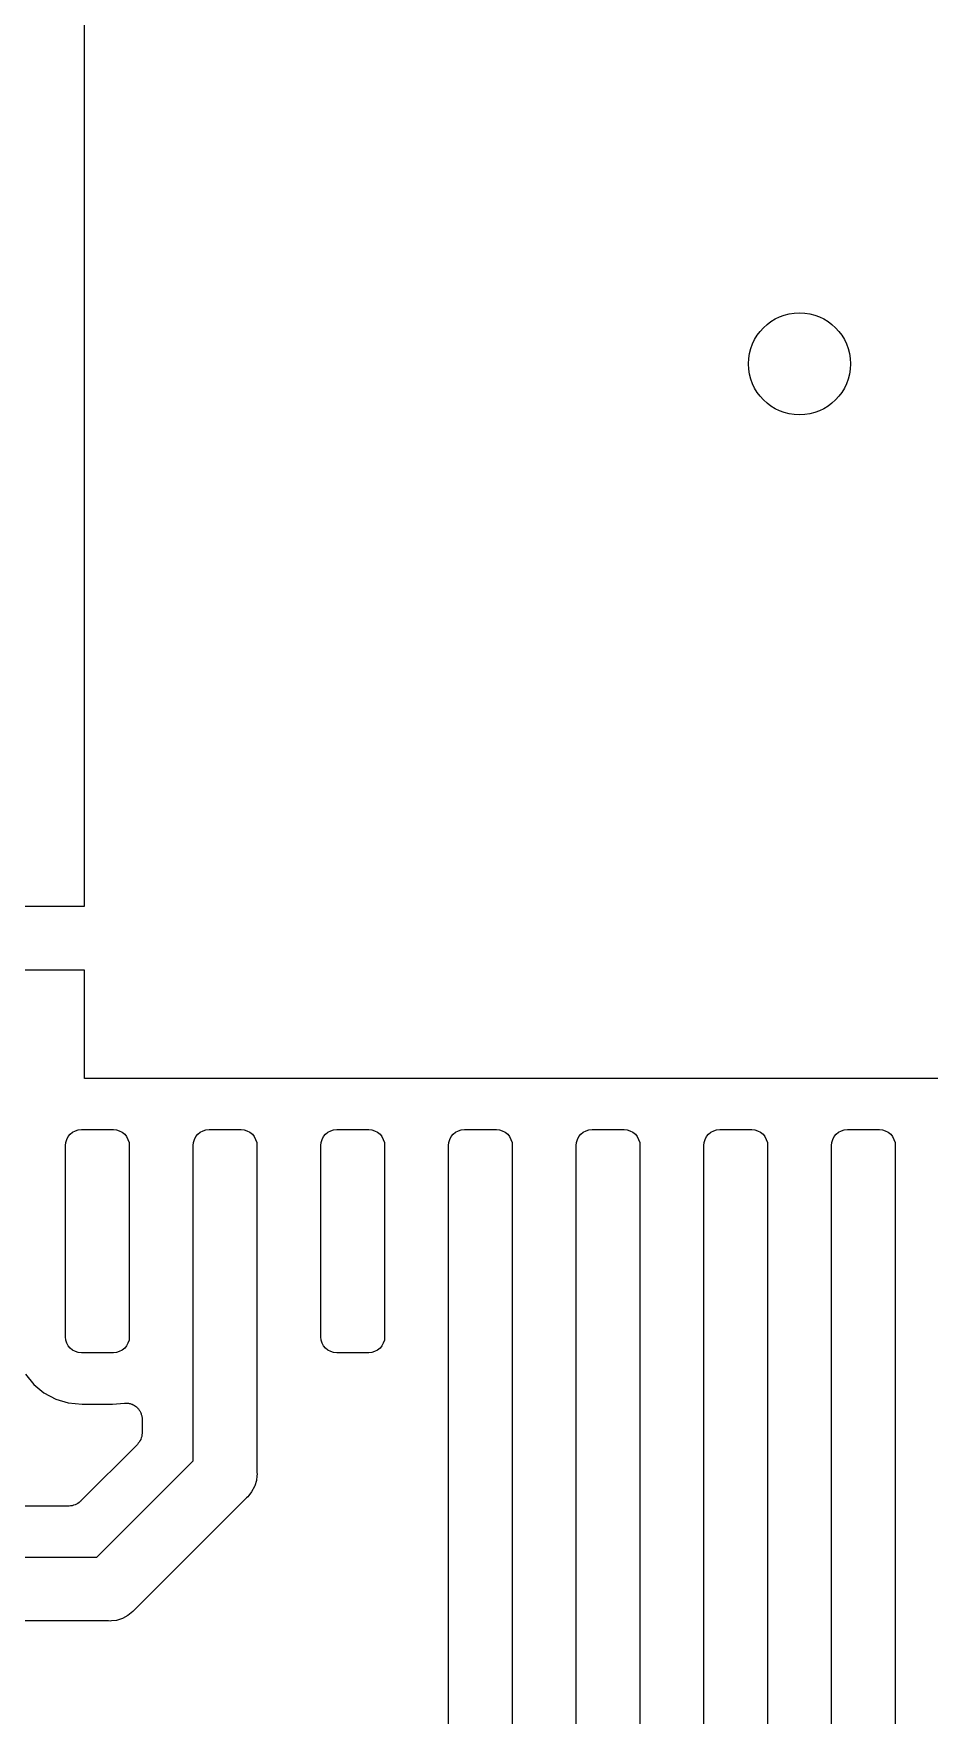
# Model space of a CAD drawing. Extents: x 113.2 to 188.8, y -123.8 to -78.2.
# Drawn here: x 153.4 to 156.91, y -97.7 to -91.11 of the extents above; entities that cross this region are included whole.
import ezdxf

# ---------------------------------------------------------------- set-up
doc = ezdxf.new("R2010")
doc.units = 0
doc.layers.add('BLACK', color=7, linetype='CONTINUOUS')

msp = doc.modelspace()

# ---------------------------------------------------------------- linework, layer by layer
at = {"layer": 'BLACK', "linetype": 'CONTINUOUS'}
for p, q in [((153.6, -94.525), (153.6, -89.6)), ((151.886, -94.525), (153.6, -94.525)), ((153.6, -94.775), (151.932, -94.775)), ((153.6, -95.2), (153.6, -94.775)), ((158.525, -95.2), (153.6, -95.2)), ((153.553, -95.4105), (153.564, -95.4048)), ((153.564, -95.4048), (153.575, -95.4012)), ((153.575, -95.4012), (153.588, -95.4)), ((153.588, -95.4), (153.713, -95.4)), ((153.713, -95.4), (153.725, -95.4012)), ((153.725, -95.4012), (153.736, -95.4048)), ((153.736, -95.4048), (153.747, -95.4105)), ((154.053, -95.4105), (154.064, -95.4048)), ((154.064, -95.4048), (154.075, -95.4012)), ((154.075, -95.4012), (154.088, -95.4)), ((154.088, -95.4), (154.213, -95.4)), ((154.213, -95.4), (154.225, -95.4012)), ((154.225, -95.4012), (154.236, -95.4048)), ((154.236, -95.4048), (154.247, -95.4105)), ((154.553, -95.4105), (154.564, -95.4048)), ((154.564, -95.4048), (154.575, -95.4012)), ((154.575, -95.4012), (154.588, -95.4)), ((154.588, -95.4), (154.713, -95.4)), ((154.713, -95.4), (154.725, -95.4012)), ((154.725, -95.4012), (154.736, -95.4048)), ((154.736, -95.4048), (154.747, -95.4105)), ((155.053, -95.4105), (155.064, -95.4048)), ((155.064, -95.4048), (155.075, -95.4012)), ((155.075, -95.4012), (155.088, -95.4)), ((155.088, -95.4), (155.213, -95.4)), ((155.213, -95.4), (155.225, -95.4012)), ((155.225, -95.4012), (155.236, -95.4048)), ((155.236, -95.4048), (155.247, -95.4105)), ((155.553, -95.4105), (155.564, -95.4048)), ((155.564, -95.4048), (155.575, -95.4012)), ((155.575, -95.4012), (155.588, -95.4)), ((155.588, -95.4), (155.713, -95.4)), ((155.713, -95.4), (155.725, -95.4012)), ((155.725, -95.4012), (155.736, -95.4048)), ((155.736, -95.4048), (155.747, -95.4105)), ((156.053, -95.4105), (156.064, -95.4048)), ((156.064, -95.4048), (156.075, -95.4012)), ((156.075, -95.4012), (156.088, -95.4)), ((156.088, -95.4), (156.213, -95.4)), ((156.213, -95.4), (156.225, -95.4012)), ((156.225, -95.4012), (156.236, -95.4048)), ((156.236, -95.4048), (156.247, -95.4105)), ((156.553, -95.4105), (156.564, -95.4048)), ((156.564, -95.4048), (156.575, -95.4012)), ((156.575, -95.4012), (156.588, -95.4)), ((156.588, -95.4), (156.713, -95.4)), ((156.713, -95.4), (156.725, -95.4012)), ((156.725, -95.4012), (156.736, -95.4048)), ((156.736, -95.4048), (156.747, -95.4105)), ((153.525, -95.4625), (153.526, -95.4503)), ((153.525, -96.2125), (153.525, -95.4625)), ((153.526, -95.4503), (153.53, -95.4386)), ((153.53, -95.4386), (153.536, -95.4278)), ((153.536, -95.4278), (153.543, -95.4183)), ((153.543, -95.4183), (153.553, -95.4105)), ((153.747, -95.4105), (153.757, -95.4183)), ((153.757, -95.4183), (153.764, -95.4278)), ((153.764, -95.4278), (153.77, -95.4386)), ((153.77, -95.4386), (153.774, -95.4503)), ((153.774, -95.4503), (153.775, -95.4625)), ((153.775, -95.4625), (153.775, -96.2125)), ((154.025, -95.4625), (154.026, -95.4503)), ((154.025, -96.2811), (154.025, -95.4625)), ((154.026, -95.4503), (154.03, -95.4386)), ((154.03, -95.4386), (154.036, -95.4278)), ((154.036, -95.4278), (154.043, -95.4183)), ((154.043, -95.4183), (154.053, -95.4105)), ((154.247, -95.4105), (154.257, -95.4183)), ((154.257, -95.4183), (154.264, -95.4278)), ((154.264, -95.4278), (154.27, -95.4386)), ((154.27, -95.4386), (154.274, -95.4503)), ((154.274, -95.4503), (154.275, -95.4625)), ((154.275, -95.4625), (154.275, -96.7439)), ((154.525, -95.4625), (154.526, -95.4503)), ((154.525, -96.2125), (154.525, -95.4625)), ((154.526, -95.4503), (154.53, -95.4386)), ((154.53, -95.4386), (154.536, -95.4278)), ((154.536, -95.4278), (154.543, -95.4183)), ((154.543, -95.4183), (154.553, -95.4105)), ((154.747, -95.4105), (154.757, -95.4183)), ((154.757, -95.4183), (154.764, -95.4278)), ((154.764, -95.4278), (154.77, -95.4386)), ((154.77, -95.4386), (154.774, -95.4503)), ((154.774, -95.4503), (154.775, -95.4625)), ((154.775, -95.4625), (154.775, -96.2125)), ((155.025, -95.4625), (155.026, -95.4503)), ((155.025, -95.8313), (155.025, -95.4625)), ((155.026, -95.4503), (155.03, -95.4386)), ((155.03, -95.4386), (155.036, -95.4278)), ((155.036, -95.4278), (155.043, -95.4183)), ((155.043, -95.4183), (155.053, -95.4105)), ((155.247, -95.4105), (155.257, -95.4183)), ((155.257, -95.4183), (155.264, -95.4278)), ((155.264, -95.4278), (155.27, -95.4386)), ((155.27, -95.4386), (155.274, -95.4503)), ((155.274, -95.4503), (155.275, -95.4625)), ((155.275, -95.4625), (155.275, -96.2125)), ((155.525, -95.4625), (155.526, -95.4503)), ((155.525, -95.8314), (155.525, -95.4625)), ((155.526, -95.4503), (155.53, -95.4386)), ((155.53, -95.4386), (155.536, -95.4278)), ((155.536, -95.4278), (155.543, -95.4183)), ((155.543, -95.4183), (155.553, -95.4105)), ((155.747, -95.4105), (155.757, -95.4183)), ((155.757, -95.4183), (155.764, -95.4278)), ((155.764, -95.4278), (155.77, -95.4386)), ((155.77, -95.4386), (155.774, -95.4503)), ((155.774, -95.4503), (155.775, -95.4625)), ((155.775, -95.4625), (155.775, -99.6065)), ((156.025, -95.4625), (156.026, -95.4503)), ((156.025, -95.8314), (156.025, -95.4625)), ((156.026, -95.4503), (156.03, -95.4386)), ((156.03, -95.4386), (156.036, -95.4278)), ((156.036, -95.4278), (156.043, -95.4183)), ((156.043, -95.4183), (156.053, -95.4105)), ((156.247, -95.4105), (156.257, -95.4183)), ((156.257, -95.4183), (156.264, -95.4278)), ((156.264, -95.4278), (156.27, -95.4386)), ((156.27, -95.4386), (156.274, -95.4503)), ((156.274, -95.4503), (156.275, -95.4625)), ((156.275, -95.4625), (156.275, -99.2502)), ((156.525, -95.4625), (156.526, -95.4503)), ((156.525, -95.8314), (156.525, -95.4625)), ((156.526, -95.4503), (156.53, -95.4386)), ((156.53, -95.4386), (156.536, -95.4278)), ((156.536, -95.4278), (156.543, -95.4183)), ((156.543, -95.4183), (156.553, -95.4105)), ((156.747, -95.4105), (156.757, -95.4183)), ((156.757, -95.4183), (156.764, -95.4278)), ((156.764, -95.4278), (156.77, -95.4386)), ((156.77, -95.4386), (156.774, -95.4503)), ((156.774, -95.4503), (156.775, -95.4625)), ((156.775, -95.4625), (156.775, -99.1138)), ((155.025, -95.8314), (155.025, -95.8313)), ((155.025, -99.2542), (155.025, -95.8314)), ((155.525, -99.5561), (155.525, -95.8314)), ((156.025, -99.2959), (156.025, -95.8314)), ((156.525, -99.1595), (156.525, -95.8314)), ((153.526, -96.2247), (153.525, -96.2125)), ((153.53, -96.2364), (153.526, -96.2247)), ((153.536, -96.2472), (153.53, -96.2364)), ((153.543, -96.2567), (153.536, -96.2472)), ((153.553, -96.2645), (153.543, -96.2567)), ((153.564, -96.2702), (153.553, -96.2645)), ((153.747, -96.2645), (153.736, -96.2702)), ((153.757, -96.2567), (153.747, -96.2645)), ((153.764, -96.2472), (153.757, -96.2567)), ((153.77, -96.2364), (153.764, -96.2472)), ((153.774, -96.2247), (153.77, -96.2364)), ((153.775, -96.2125), (153.774, -96.2247)), ((154.526, -96.2247), (154.525, -96.2125)), ((154.53, -96.2364), (154.526, -96.2247)), ((154.536, -96.2472), (154.53, -96.2364)), ((154.543, -96.2567), (154.536, -96.2472)), ((154.553, -96.2645), (154.543, -96.2567)), ((154.564, -96.2702), (154.553, -96.2645)), ((154.747, -96.2645), (154.736, -96.2702)), ((154.757, -96.2567), (154.747, -96.2645)), ((154.764, -96.2472), (154.757, -96.2567)), ((154.77, -96.2364), (154.764, -96.2472)), ((154.774, -96.2247), (154.77, -96.2364)), ((154.775, -96.2125), (154.774, -96.2247)), ((155.275, -96.2125), (155.275, -96.2126)), ((155.275, -96.2126), (155.275, -99.2998)), ((153.575, -96.2738), (153.564, -96.2702)), ((153.588, -96.275), (153.575, -96.2738)), ((153.713, -96.275), (153.588, -96.275)), ((153.725, -96.2738), (153.713, -96.275)), ((153.736, -96.2702), (153.725, -96.2738)), ((154.025, -96.6982), (154.025, -96.2811)), ((154.025, -96.2811), (154.025, -96.2811)), ((154.575, -96.2738), (154.564, -96.2702)), ((154.588, -96.275), (154.575, -96.2738)), ((154.713, -96.275), (154.588, -96.275)), ((154.725, -96.2738), (154.713, -96.275)), ((154.736, -96.2702), (154.725, -96.2738)), ((153.368, -96.3589), (153.401, -96.3988)), ((153.401, -96.3988), (153.441, -96.4316)), ((153.441, -96.4316), (153.487, -96.4559)), ((153.487, -96.4559), (153.536, -96.4709)), ((153.536, -96.4709), (153.591, -96.4763)), ((153.591, -96.4763), (153.709, -96.4763)), ((153.709, -96.4763), (153.756, -96.4717)), ((153.756, -96.4717), (153.757, -96.4716)), ((153.757, -96.4716), (153.76, -96.4716)), ((153.76, -96.4716), (153.763, -96.4714)), ((153.763, -96.4714), (153.766, -96.4717)), ((153.766, -96.4717), (153.769, -96.4718)), ((153.769, -96.4718), (153.772, -96.4724)), ((153.772, -96.4724), (153.775, -96.4727)), ((153.775, -96.4727), (153.778, -96.4736)), ((153.778, -96.4736), (153.781, -96.4743)), ((153.781, -96.4743), (153.784, -96.4754)), ((153.784, -96.4754), (153.787, -96.4763)), ((153.787, -96.4763), (153.789, -96.4779)), ((153.789, -96.4779), (153.792, -96.4791)), ((153.792, -96.4791), (153.795, -96.4808)), ((153.795, -96.4808), (153.797, -96.4821)), ((153.797, -96.4821), (153.8, -96.4842)), ((153.8, -96.4842), (153.803, -96.4861)), ((153.803, -96.4861), (153.805, -96.4881)), ((153.805, -96.4881), (153.807, -96.4899)), ((153.807, -96.4899), (153.809, -96.4925)), ((153.809, -96.4925), (153.811, -96.4948)), ((153.811, -96.4948), (153.813, -96.4972)), ((153.813, -96.4972), (153.814, -96.4994)), ((153.814, -96.4994), (153.816, -96.5023)), ((153.816, -96.5023), (153.818, -96.5051)), ((153.818, -96.5051), (153.819, -96.5078)), ((153.819, -96.5078), (153.82, -96.5103)), ((153.82, -96.5103), (153.821, -96.5134)), ((153.821, -96.5134), (153.822, -96.5165)), ((153.822, -96.5165), (153.823, -96.5193)), ((153.823, -96.5193), (153.824, -96.522)), ((153.824, -96.522), (153.824, -96.5253)), ((153.824, -96.5253), (153.825, -96.5285)), ((153.825, -96.5902), (153.824, -96.596)), ((153.825, -96.5285), (153.825, -96.5314)), ((153.825, -96.5314), (153.825, -96.5342)), ((153.825, -96.5342), (153.825, -96.5893)), ((153.825, -96.5893), (153.825, -96.5896)), ((153.825, -96.5896), (153.825, -96.5896)), ((153.825, -96.5896), (153.825, -96.5896)), ((153.825, -96.5896), (153.825, -96.5902)), ((153.807, -96.6338), (153.584, -96.8566)), ((153.81, -96.6293), (153.807, -96.6338)), ((153.814, -96.6249), (153.81, -96.6293)), ((153.817, -96.6192), (153.814, -96.6243)), ((153.814, -96.6243), (153.814, -96.6246)), ((153.814, -96.6246), (153.814, -96.6249)), ((153.82, -96.6141), (153.817, -96.6192)), ((153.822, -96.608), (153.82, -96.6135)), ((153.82, -96.6135), (153.82, -96.6138)), ((153.82, -96.6138), (153.82, -96.6141)), ((153.824, -96.6024), (153.822, -96.608)), ((153.824, -96.596), (153.824, -96.6018)), ((153.824, -96.6018), (153.824, -96.6021)), ((153.824, -96.6021), (153.824, -96.6024)), ((153.648, -97.075), (154.025, -96.6982)), ((154.273, -96.7745), (154.267, -96.7957)), ((154.275, -96.7561), (154.273, -96.7745)), ((154.275, -96.7439), (154.276, -96.75)), ((154.276, -96.75), (154.275, -96.7561)), ((154.275, -96.7561), (154.275, -96.7561)), ((153.583, -96.8572), (153.579, -96.8608)), ((153.584, -96.8568), (153.583, -96.8572)), ((153.584, -96.8566), (153.584, -96.8567)), ((153.584, -96.8567), (153.584, -96.8567)), ((153.584, -96.8567), (153.584, -96.8568)), ((154.234, -96.8427), (153.793, -97.284)), ((154.239, -96.8388), (154.234, -96.8427)), ((154.243, -96.8341), (154.239, -96.8388)), ((154.254, -96.8198), (154.243, -96.8341)), ((154.243, -96.8341), (154.243, -96.8341)), ((154.266, -96.7981), (154.254, -96.8198)), ((154.267, -96.7957), (154.266, -96.7981)), ((153.539, -96.875), (152.161, -96.875)), ((153.545, -96.8744), (153.539, -96.875)), ((153.551, -96.8739), (153.545, -96.8744)), ((153.552, -96.8738), (153.551, -96.8738)), ((153.551, -96.8738), (153.551, -96.8739)), ((153.557, -96.8721), (153.552, -96.8738)), ((153.563, -96.8705), (153.557, -96.8721)), ((153.568, -96.8675), (153.563, -96.8703)), ((153.563, -96.8703), (153.563, -96.8704)), ((153.563, -96.8704), (153.563, -96.8705)), ((153.574, -96.8649), (153.568, -96.8675)), ((153.579, -96.8608), (153.574, -96.8645)), ((153.574, -96.8645), (153.574, -96.8647)), ((153.574, -96.8647), (153.574, -96.8649)), ((152.027, -97.075), (153.648, -97.075)), ((153.748, -97.316), (153.725, -97.3232)), ((153.77, -97.3044), (153.748, -97.316)), ((153.789, -97.2888), (153.77, -97.3044)), ((153.793, -97.284), (153.789, -97.2888)), ((153.694, -97.325), (152.066, -97.325)), ((153.7, -97.3256), (153.694, -97.325)), ((153.706, -97.325), (153.7, -97.3256)), ((153.725, -97.3232), (153.706, -97.325)), ((153.706, -97.325), (153.706, -97.325))]:
    msp.add_line(p, q, dxfattribs=at)
at = {"layer": 'BLACK'}
msp.add_circle((156.4, -92.4), 0.2, dxfattribs=at)

doc.saveas('drawing.dxf')
